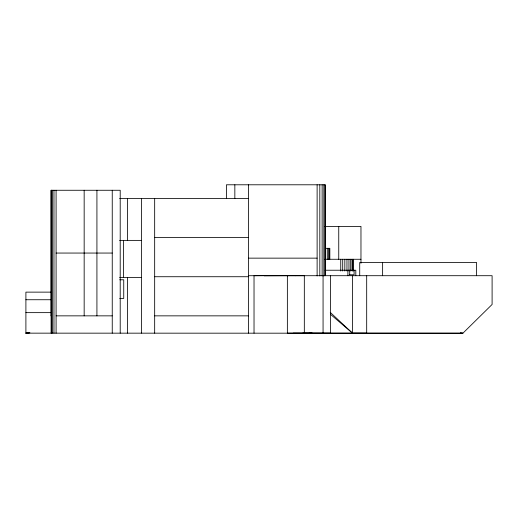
<?xml version="1.0" encoding="UTF-8"?>
<svg xmlns="http://www.w3.org/2000/svg" width="518" height="518" viewBox="0 0 518 518"><rect width="100%" height="100%" fill="white"/><g stroke="black" fill="none" stroke-linecap="round" stroke-linejoin="round"><path stroke-width="0.78" d="M51.696 292.133L25.9 292.133L25.9 333.152L27.48 332.828M311.765 333.158L309.019 333.191L312.328 333.158M295.085 275.705L295.843 275.57L264.076 275.705L304.325 275.705L304.325 333.178L293.207 333.152M248.556 275.705L492.1 275.705L492.1 304.454L462.904 333.21L25.9 333.152L29.118 332.828M25.9 333.152L29.927 332.789M119.626 198.485L248.556 198.485M324.689 226.411L360.968 226.411L360.968 263.28M154.668 237.607L248.556 237.607M119.587 240.384L141.498 240.384M56.086 253.056L112.244 253.056M248.556 258.145L317.12 258.145M324.767 259.272L360.968 259.272M325.136 270.228L355.808 270.228L355.808 275.705M349.3 274.773L354.085 274.773L354.085 270.228M154.668 276.729L248.556 276.729M119.626 277.486L141.498 277.486M119.729 279.785L123.737 279.785L123.737 298.433L119.729 298.433M25.9 299.734L51.496 299.734M25.9 312.639L51.496 312.639M51.088 315.851L51.509 315.851M56.086 315.851L112.244 315.851M154.668 315.851L248.556 315.851M302.635 333.152L462.904 333.21L460.385 332.763M304.124 333.152L311.078 333.21M330.478 314.322L352.544 333.184L366.686 333.21L366.686 275.705M330.264 312.393L352.544 333.184L352.544 275.705M476.612 275.705L476.612 262.503L359.719 262.503L359.719 275.705M382.621 262.503L382.621 275.705M353.224 259.272L353.224 271.011M352.894 259.272L352.894 271.011M352.033 259.272L352.033 271.011M350.686 259.272L350.686 271.011M349.708 270.228L349.708 274.773M348.957 259.272L348.957 271.011M347.895 270.228L347.895 275.705M346.956 259.272L346.956 271.011M344.826 259.272L344.826 271.011M342.709 259.272L342.709 271.011M340.747 259.272L340.747 271.011M338.746 226.411L338.746 259.272M330.568 275.705L330.568 333.21L287.367 333.152L287.367 275.427L254.027 275.705L254.027 333.152M329.83 259.272L329.83 248.323L325.557 248.323L325.557 259.272M329.5 248.323L329.5 259.272M328.632 248.323L328.632 259.272M327.292 248.323L327.292 259.272M325.323 275.705L325.323 184.79L226.437 184.79L226.437 198.485M324.974 184.79L324.974 275.705M323.879 184.79L323.879 275.939M323.064 275.705L323.064 333.21M322.125 184.79L322.125 275.939M319.82 184.79L319.82 275.939M317.12 184.79L317.12 275.939M248.556 184.79L248.556 333.152M234.842 184.79L234.842 198.485M154.668 198.485L154.668 333.152M141.498 198.485L141.498 333.152M127.46 198.485L127.46 240.384M127.46 277.486L127.46 333.152M123.485 240.384L123.485 277.486M120.208 333.152L120.208 190.268L51.088 190.268L51.088 333.152M112.244 190.268L112.244 333.152M96.924 190.268L96.924 315.851M84.162 190.268L84.162 315.851M56.086 190.268L56.086 333.152M53.969 190.268L53.969 333.152M52.363 190.268L52.363 333.152M51.509 190.268L51.509 333.152M51.386 190.268L51.386 333.152M51.133 190.268L51.133 315.851"/></g></svg>
